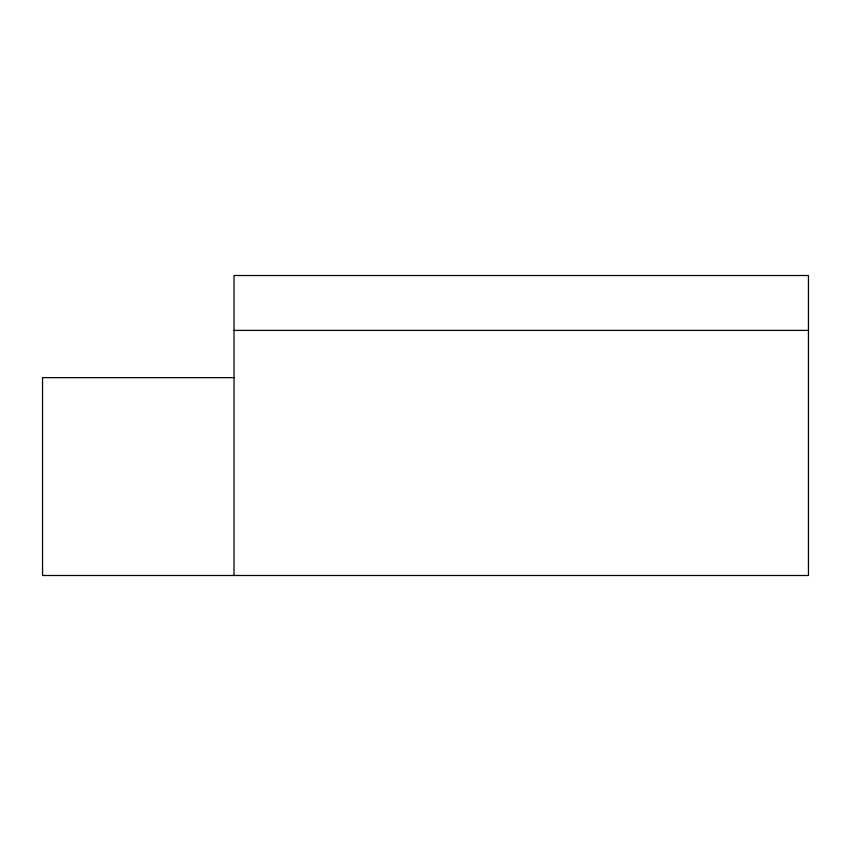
<?xml version="1.0" encoding="UTF-8"?>
<svg xmlns="http://www.w3.org/2000/svg" width="851" height="851" viewBox="0 0 851 851"><rect width="100%" height="100%" fill="white"/><g stroke="black" fill="none" stroke-linecap="round" stroke-linejoin="round"><path stroke-width="1.28" d="M234.025 330.401L808.45 330.401M234.025 377.631L42.55 377.631L42.55 575.489L808.45 575.489L808.45 275.511L234.025 275.511L234.025 575.489"/></g></svg>
